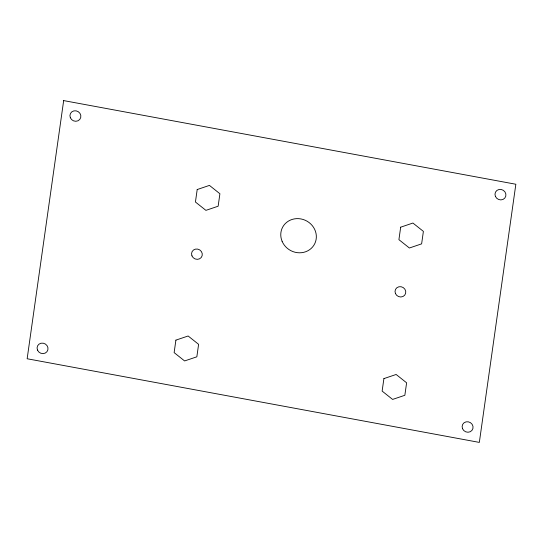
<?xml version="1.0" encoding="UTF-8"?>
<svg xmlns="http://www.w3.org/2000/svg" width="543" height="543" viewBox="0 0 543 543"><rect width="100%" height="100%" fill="white"/><g stroke="black" fill="none" stroke-linecap="round" stroke-linejoin="round"><path stroke-width="0.81" d="M63.667 100.598L27.15 358.753L479.333 442.402L515.85 184.247L63.667 100.598M175.898 340.128L174.133 352.611L184.606 360.946L196.844 356.812L198.609 344.33L188.136 335.995L175.898 340.128M197.197 189.541L195.432 202.016L205.906 210.358L218.143 206.218L219.908 193.742L209.435 185.401L197.197 189.541M400.68 227.184L398.915 239.66L409.388 248.002L421.626 243.861L423.391 231.386L412.918 223.044L400.68 227.184M383.901 378.607L382.136 391.089L392.609 399.424L404.847 395.29L406.612 382.808L396.139 374.473L383.901 378.607M282.095 241.275A18.055 16.819 27.7 0 0 312.646 246.922A18.055 16.819 27.7 0 0 300.931 218.931A18.055 16.819 27.7 0 0 282.095 241.275M395.426 293.498A5.464 5.091 27.7 0 0 404.671 295.209A5.464 5.091 27.7 0 0 401.128 286.738A5.464 5.091 27.7 0 0 395.426 293.498M191.944 255.855A5.464 5.091 27.7 0 0 201.188 257.565A5.464 5.091 27.7 0 0 197.645 249.094A5.464 5.091 27.7 0 0 191.944 255.855M495.392 196.356A5.552 5.172 27.7 0 0 504.793 198.093A5.552 5.172 27.7 0 0 501.189 189.48A5.552 5.172 27.7 0 0 495.392 196.356M462.527 428.692A5.552 5.172 27.7 0 0 471.928 430.436A5.552 5.172 27.7 0 0 468.324 421.823A5.552 5.172 27.7 0 0 462.527 428.692M37.474 350.072A5.552 5.172 27.7 0 0 46.874 351.81A5.552 5.172 27.7 0 0 43.27 343.196A5.552 5.172 27.7 0 0 37.474 350.072M70.339 117.729A5.552 5.172 27.7 0 0 79.74 119.467A5.552 5.172 27.7 0 0 76.135 110.853A5.552 5.172 27.7 0 0 70.339 117.729"/></g></svg>
